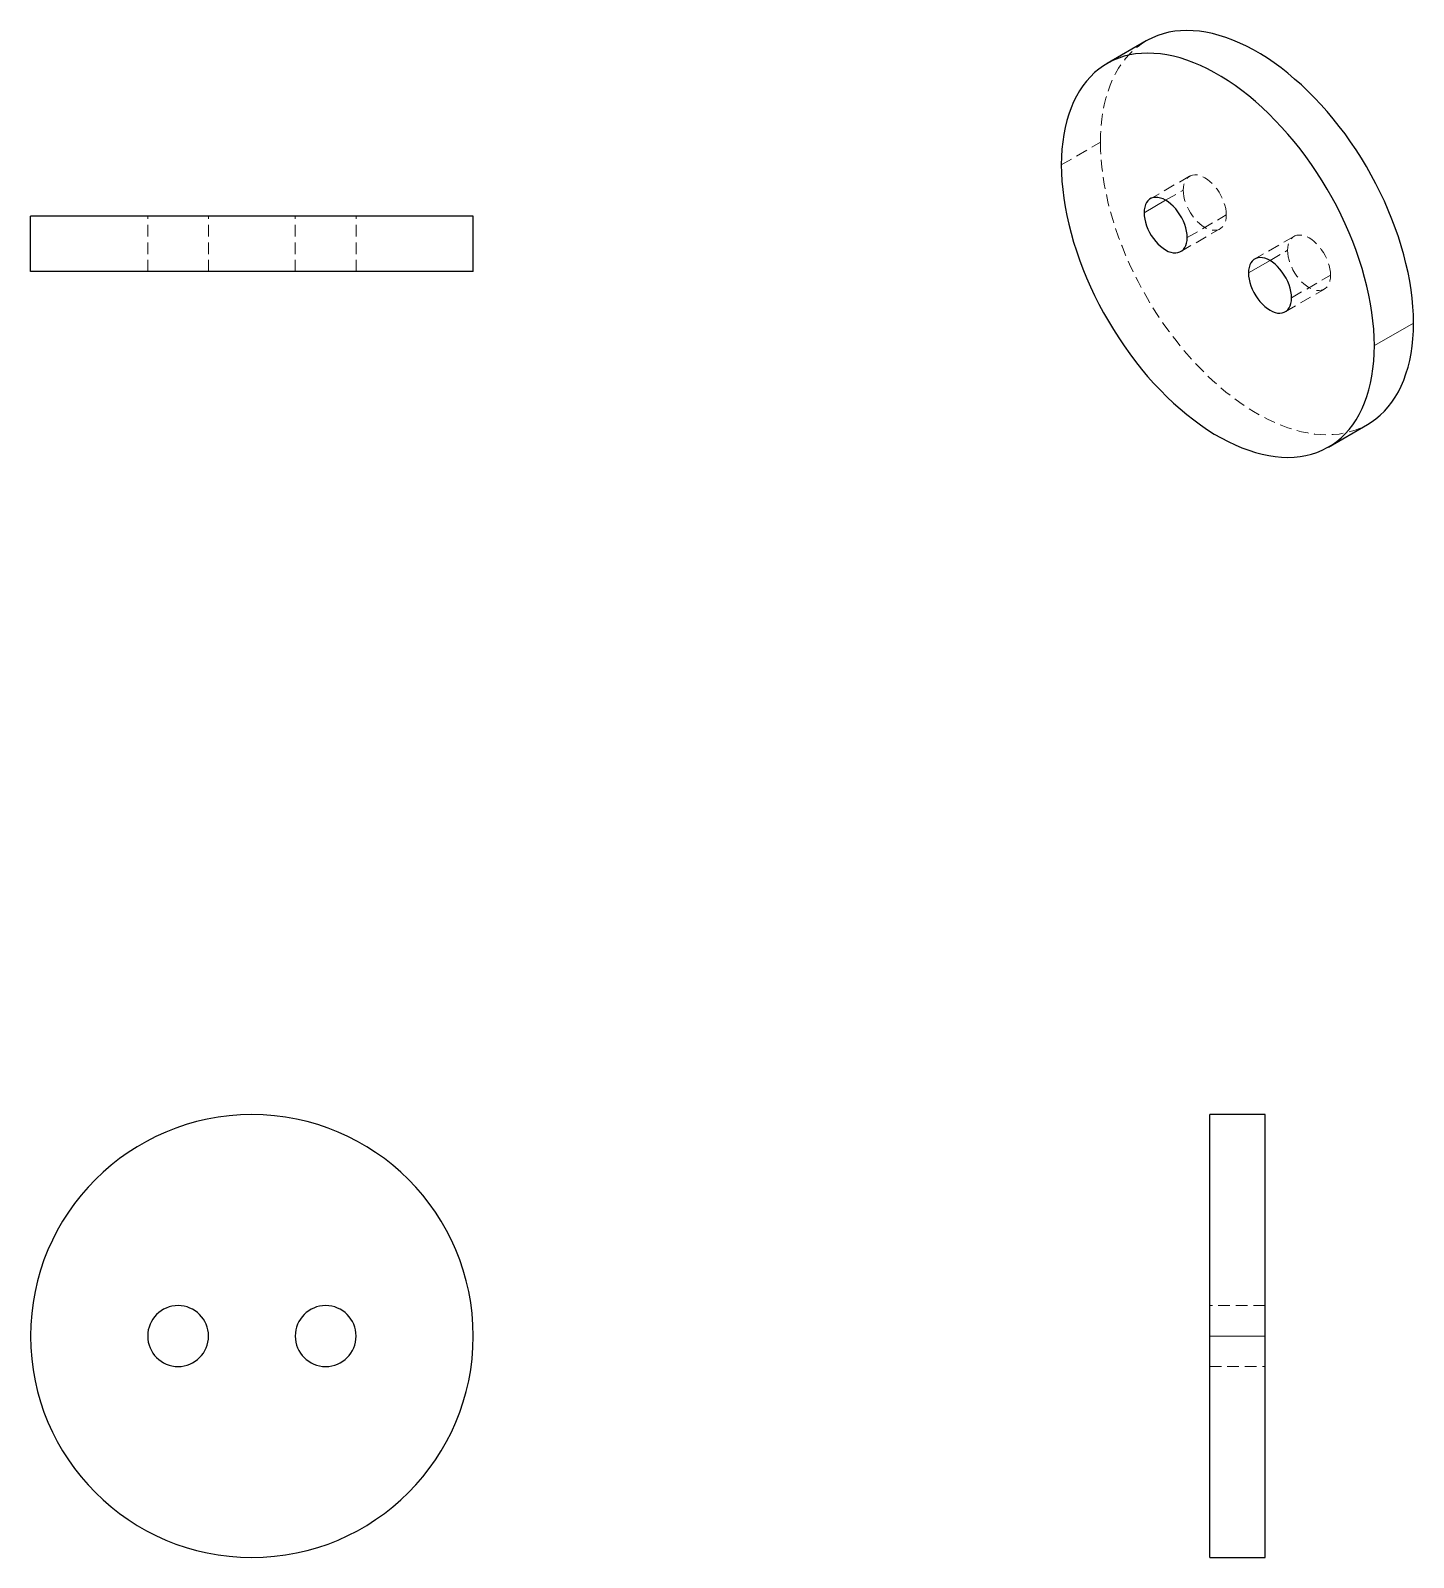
# Model space of a CAD drawing. Header units: millimetres. Extents: x 346 to 495, y 211 to 376.
import ezdxf

# ---------------------------------------------------------------- set-up
doc = ezdxf.new("R2010")
doc.units = ezdxf.units.MM
doc.linetypes.add('HIDDEN', pattern=[1.905, 1.27, -0.635])
doc.linetypes.add('PHANTOM', pattern=[12.7, 6.35, -1.27, 1.27, -1.27, 1.27, -1.27])

msp = doc.modelspace()

# ---------------------------------------------------------------- linework, layer by layer
at = {"color": 7, "linetype": 'Continuous', "lineweight": 25}
for p, q in [((466.5, 374.89), (462.26, 372.44)), ((345.53, 349.88), (345.53, 355.88)), ((393.53, 355.88), (345.53, 355.88)), ((393.53, 349.88), (393.53, 355.88)), ((393.53, 349.88), (345.53, 349.88)), ((486.26, 330.87), (490.5, 333.32)), ((479.38, 258.5), (473.38, 258.5)), ((473.38, 234.5), (473.38, 258.5)), ((479.38, 234.5), (479.38, 258.5)), ((473.38, 210.5), (473.38, 234.5)), ((479.38, 210.5), (479.38, 234.5)), ((473.38, 210.5), (479.38, 210.5))]:
    msp.add_line(p, q, dxfattribs=at)
at = {"color": 7, "linetype": 'HIDDEN', "lineweight": 18}
for p, q in [((457.29, 361.45), (461.53, 363.9)), ((471.19, 360.23), (466.95, 357.78)), ((468.6, 357.62), (470.51, 358.72)), ((358.23, 349.88), (358.23, 355.88)), ((364.83, 349.88), (364.83, 355.88)), ((374.23, 349.88), (374.23, 355.88)), ((380.83, 349.88), (380.83, 355.88)), ((470.94, 353.57), (475.18, 356.02)), ((470.25, 352.06), (474.49, 354.51)), ((482.51, 353.7), (478.27, 351.25)), ((479.92, 351.08), (481.82, 352.19)), ((482.25, 347.04), (486.49, 349.49)), ((481.57, 345.53), (485.81, 347.98)), ((479.38, 237.8), (473.38, 237.8)), ((473.38, 234.5), (479.38, 234.5)), ((473.38, 231.2), (479.38, 231.2))]:
    msp.add_line(p, q, dxfattribs=at)
at = {"color": 8, "linetype": 'PHANTOM', "lineweight": 18}
for p, q in [((466.27, 356.27), (468.6, 357.62)), ((477.58, 349.74), (479.92, 351.08)), ((491.23, 341.86), (495.47, 344.31)), ((473.38, 234.5), (479.38, 234.5))]:
    msp.add_line(p, q, dxfattribs=at)
at = {"color": 7, "linetype": 'Continuous', "lineweight": 25, "flags": 128}
for points in [[(495.47, 344.31), (495.46, 345.18), (495.41, 346.08), (495.32, 346.99), (495.21, 347.91), (495.06, 348.85), (494.88, 349.79), (494.66, 350.75), (494.42, 351.71), (494.14, 352.67), (493.84, 353.64), (493.5, 354.61), (493.14, 355.58), (492.74, 356.55), (492.32, 357.51), (491.87, 358.46), (491.39, 359.41), (490.89, 360.34), (490.37, 361.26), (489.82, 362.17), (489.25, 363.07), (488.66, 363.94), (488.05, 364.8), (487.42, 365.63), (486.77, 366.45), (486.11, 367.23), (485.43, 368), (484.73, 368.73), (484.03, 369.44), (483.32, 370.12), (482.59, 370.76), (481.86, 371.38), (481.12, 371.96), (480.37, 372.5), (479.63, 373.01), (478.88, 373.48), (478.13, 373.91), (477.38, 374.31), (476.63, 374.66), (475.88, 374.98), (475.14, 375.25), (474.41, 375.48), (473.69, 375.68), (472.97, 375.82), (472.27, 375.93), (471.58, 375.99), (470.9, 376.01), (470.23, 375.99), (469.59, 375.93), (468.96, 375.82), (468.34, 375.67), (467.75, 375.48), (467.18, 375.24), (466.63, 374.96), (466.5, 374.89)], [(491.23, 341.86), (491.21, 342.73), (491.16, 343.63), (491.08, 344.54), (490.96, 345.46), (490.82, 346.4), (490.63, 347.34), (490.42, 348.3), (490.18, 349.26), (489.9, 350.22), (489.59, 351.19), (489.26, 352.16), (488.89, 353.13), (488.5, 354.1), (488.08, 355.06), (487.63, 356.01), (487.15, 356.96), (486.65, 357.89), (486.13, 358.81), (485.58, 359.72), (485.01, 360.62), (484.42, 361.49), (483.8, 362.35), (483.17, 363.18), (482.53, 364), (481.86, 364.79), (481.18, 365.55), (480.49, 366.28), (479.79, 366.99), (479.07, 367.67), (478.35, 368.31), (477.62, 368.93), (476.88, 369.51), (476.13, 370.05), (475.38, 370.56), (474.63, 371.03), (473.88, 371.46), (473.13, 371.86), (472.39, 372.21), (471.64, 372.53), (470.9, 372.8), (470.17, 373.04), (469.44, 373.23), (468.73, 373.37), (468.03, 373.48), (467.33, 373.54), (466.65, 373.56), (465.99, 373.54), (465.34, 373.48), (464.71, 373.37), (464.1, 373.22), (463.51, 373.03), (462.94, 372.79), (462.39, 372.52), (461.87, 372.2), (461.37, 371.84), (460.89, 371.45), (460.44, 371.01), (460.02, 370.54), (459.62, 370.03), (459.26, 369.48), (458.92, 368.9), (458.62, 368.29), (458.34, 367.64), (458.1, 366.96), (457.88, 366.25), (457.7, 365.51), (457.55, 364.75), (457.44, 363.96), (457.35, 363.15), (457.3, 362.31), (457.29, 361.45)], [(457.29, 361.45), (457.3, 360.58), (457.35, 359.68), (457.44, 358.77), (457.55, 357.85), (457.7, 356.91), (457.88, 355.97), (458.1, 355.01), (458.34, 354.05), (458.62, 353.09), (458.92, 352.12), (459.26, 351.15), (459.62, 350.18), (460.02, 349.21), (460.44, 348.25), (460.89, 347.3), (461.37, 346.35), (461.87, 345.42), (462.39, 344.5), (462.94, 343.59), (463.51, 342.69), (464.1, 341.82), (464.71, 340.96), (465.34, 340.13), (465.99, 339.31), (466.65, 338.53), (467.33, 337.76), (468.03, 337.03), (468.73, 336.32), (469.44, 335.64), (470.17, 335), (470.9, 334.38), (471.64, 333.8), (472.39, 333.26), (473.13, 332.75), (473.88, 332.28), (474.63, 331.85), (475.38, 331.45), (476.13, 331.1), (476.88, 330.78), (477.62, 330.51), (478.35, 330.28), (479.07, 330.08), (479.79, 329.94), (480.49, 329.83), (481.18, 329.77), (481.86, 329.75), (482.53, 329.77), (483.17, 329.83), (483.8, 329.94), (484.42, 330.09), (485.01, 330.28), (485.58, 330.52), (486.13, 330.8), (486.65, 331.11), (487.15, 331.47), (487.63, 331.87), (488.08, 332.3), (488.5, 332.77), (488.89, 333.28), (489.26, 333.83), (489.59, 334.41), (489.9, 335.03), (490.18, 335.67), (490.42, 336.35), (490.63, 337.06), (490.82, 337.8), (490.96, 338.56), (491.08, 339.35), (491.16, 340.16), (491.21, 341), (491.23, 341.86)], [(470.94, 353.57), (470.92, 353.91), (470.87, 354.26), (470.78, 354.62), (470.67, 354.98), (470.52, 355.34), (470.35, 355.7), (470.15, 356.04), (469.93, 356.37), (469.69, 356.68), (469.43, 356.96), (469.16, 357.21), (468.88, 357.43), (468.6, 357.62), (468.32, 357.76), (468.04, 357.86), (467.77, 357.92), (467.52, 357.93), (467.28, 357.9), (467.05, 357.83), (466.86, 357.72), (466.68, 357.56), (466.54, 357.37), (466.42, 357.14), (466.34, 356.87), (466.29, 356.58), (466.27, 356.27)], [(466.27, 356.27), (466.29, 355.93), (466.34, 355.58), (466.42, 355.23), (466.54, 354.86), (466.68, 354.5), (466.86, 354.14), (467.05, 353.8), (467.28, 353.47), (467.52, 353.16), (467.77, 352.88), (468.04, 352.63), (468.32, 352.41), (468.6, 352.23), (468.88, 352.08), (469.16, 351.98), (469.43, 351.92), (469.69, 351.91), (469.93, 351.94), (470.15, 352.01), (470.35, 352.13), (470.52, 352.28), (470.67, 352.48), (470.78, 352.71), (470.87, 352.97), (470.92, 353.26), (470.94, 353.57)], [(482.25, 347.04), (482.23, 347.38), (482.18, 347.73), (482.1, 348.09), (481.98, 348.45), (481.84, 348.81), (481.66, 349.17), (481.46, 349.51), (481.24, 349.84), (481, 350.15), (480.74, 350.43), (480.47, 350.68), (480.2, 350.9), (479.92, 351.08), (479.63, 351.23), (479.36, 351.33), (479.09, 351.39), (478.83, 351.4), (478.59, 351.37), (478.37, 351.3), (478.17, 351.18), (478, 351.03), (477.85, 350.83), (477.73, 350.6), (477.65, 350.34), (477.6, 350.05), (477.58, 349.74)], [(477.58, 349.74), (477.6, 349.4), (477.65, 349.05), (477.73, 348.69), (477.85, 348.33), (478, 347.97), (478.17, 347.61), (478.37, 347.27), (478.59, 346.94), (478.83, 346.63), (479.09, 346.35), (479.36, 346.1), (479.63, 345.88), (479.92, 345.7), (480.2, 345.55), (480.47, 345.45), (480.74, 345.39), (481, 345.38), (481.24, 345.41), (481.46, 345.48), (481.66, 345.59), (481.84, 345.75), (481.98, 345.94), (482.1, 346.17), (482.18, 346.44), (482.23, 346.73), (482.25, 347.04)], [(490.5, 333.32), (490.89, 333.56), (491.39, 333.92), (491.87, 334.31), (492.32, 334.75), (492.74, 335.22), (493.14, 335.73), (493.5, 336.28), (493.84, 336.86), (494.14, 337.47), (494.42, 338.12), (494.66, 338.8), (494.88, 339.51), (495.06, 340.25), (495.21, 341.01), (495.32, 341.8), (495.41, 342.61), (495.46, 343.45), (495.47, 344.31)]]:
    msp.add_lwpolyline(points, dxfattribs=at)
at = {"color": 7, "linetype": 'HIDDEN', "lineweight": 18, "flags": 128}
for points in [[(466.5, 374.89), (466.11, 374.65), (465.61, 374.29), (465.13, 373.89), (464.68, 373.46), (464.26, 372.99), (463.87, 372.48), (463.5, 371.93), (463.17, 371.35), (462.86, 370.73), (462.58, 370.09), (462.34, 369.41), (462.13, 368.7), (461.94, 367.96), (461.8, 367.2), (461.68, 366.41), (461.6, 365.6), (461.55, 364.76), (461.53, 363.9)], [(461.53, 363.9), (461.55, 363.03), (461.6, 362.13), (461.68, 361.22), (461.8, 360.3), (461.94, 359.36), (462.13, 358.42), (462.34, 357.46), (462.58, 356.5), (462.86, 355.54), (463.17, 354.57), (463.5, 353.6), (463.87, 352.63), (464.26, 351.66), (464.68, 350.7), (465.13, 349.75), (465.61, 348.8), (466.11, 347.87), (466.63, 346.95), (467.18, 346.04), (467.75, 345.14), (468.34, 344.27), (468.96, 343.41), (469.59, 342.58), (470.23, 341.76), (470.9, 340.97), (471.58, 340.21), (472.27, 339.48), (472.97, 338.77), (473.69, 338.09), (474.41, 337.45), (475.14, 336.83), (475.88, 336.25), (476.63, 335.71), (477.38, 335.2), (478.13, 334.73), (478.88, 334.3), (479.63, 333.9), (480.37, 333.55), (481.12, 333.23), (481.86, 332.96), (482.59, 332.72), (483.32, 332.53), (484.03, 332.39), (484.73, 332.28), (485.43, 332.22), (486.11, 332.2), (486.77, 332.22), (487.42, 332.28), (488.05, 332.39), (488.66, 332.54), (489.25, 332.73), (489.82, 332.97), (490.37, 333.24), (490.5, 333.32)], [(475.18, 356.02), (475.16, 356.36), (475.11, 356.71), (475.03, 357.07), (474.91, 357.43), (474.76, 357.79), (474.59, 358.15), (474.39, 358.49), (474.17, 358.82), (473.93, 359.13), (473.67, 359.41), (473.4, 359.66), (473.13, 359.88), (472.84, 360.06), (472.56, 360.21), (472.29, 360.31), (472.02, 360.37), (471.76, 360.38), (471.52, 360.35), (471.3, 360.28), (471.1, 360.17), (470.92, 360.01), (470.78, 359.82), (470.66, 359.59), (470.58, 359.32), (470.53, 359.03), (470.51, 358.72)], [(470.51, 358.72), (470.53, 358.38), (470.58, 358.03), (470.66, 357.67), (470.78, 357.31), (470.92, 356.95), (471.1, 356.59), (471.3, 356.25), (471.52, 355.92), (471.76, 355.61), (472.02, 355.33), (472.29, 355.08), (472.56, 354.86), (472.84, 354.68), (473.13, 354.53), (473.4, 354.43), (473.67, 354.37), (473.93, 354.36), (474.17, 354.39), (474.39, 354.46), (474.59, 354.58), (474.76, 354.73), (474.91, 354.93), (475.03, 355.16), (475.11, 355.42), (475.16, 355.71), (475.18, 356.02)], [(486.49, 349.49), (486.47, 349.83), (486.42, 350.18), (486.34, 350.53), (486.22, 350.9), (486.08, 351.26), (485.9, 351.62), (485.71, 351.96), (485.48, 352.29), (485.24, 352.6), (484.99, 352.88), (484.72, 353.13), (484.44, 353.35), (484.16, 353.53), (483.88, 353.68), (483.6, 353.78), (483.33, 353.84), (483.07, 353.85), (482.83, 353.82), (482.61, 353.75), (482.41, 353.63), (482.24, 353.48), (482.09, 353.28), (481.98, 353.05), (481.89, 352.79), (481.84, 352.5), (481.82, 352.19)], [(481.82, 352.19), (481.84, 351.85), (481.89, 351.5), (481.98, 351.14), (482.09, 350.78), (482.24, 350.42), (482.41, 350.06), (482.61, 349.72), (482.83, 349.39), (483.07, 349.08), (483.33, 348.8), (483.6, 348.55), (483.88, 348.33), (484.16, 348.14), (484.44, 348), (484.72, 347.9), (484.99, 347.84), (485.24, 347.83), (485.48, 347.86), (485.71, 347.93), (485.9, 348.04), (486.08, 348.2), (486.22, 348.39), (486.34, 348.62), (486.42, 348.89), (486.47, 349.18), (486.49, 349.49)]]:
    msp.add_lwpolyline(points, dxfattribs=at)
at = {"color": 7, "linetype": 'Continuous', "lineweight": 25}
for centre, radius, start, end in [((369.53, 234.5), 24, 0, 180), ((361.53, 234.5), 3.3, 0, 180), ((377.53, 234.5), 3.3, 0, 180), ((369.53, 234.5), 24, 180, 0), ((361.53, 234.5), 3.3, 180, 0), ((377.53, 234.5), 3.3, 180, 0)]:
    msp.add_arc(centre, radius, start, end, dxfattribs=at)

doc.saveas('drawing.dxf')
